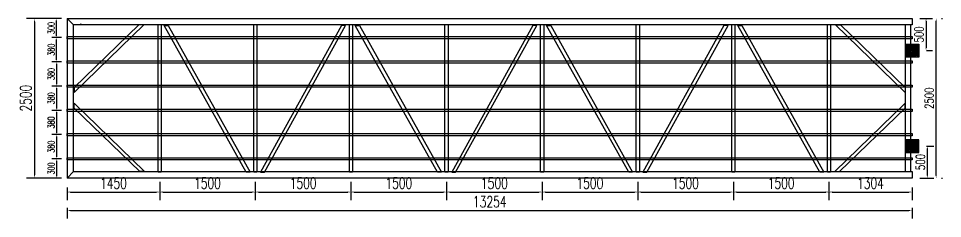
# Model space of a CAD drawing. Extents: x -18540 to 926017, y -610001 to -56924.
# Drawn here: x 119254 to 133750, y -518617 to -515482 of the extents above; entities that cross this region are included whole.
import ezdxf

# ---------------------------------------------------------------- set-up
doc = ezdxf.new("R2010")
doc.units = 0
doc.header["$LTSCALE"] = 10
doc.header["$MEASUREMENT"] = 0
for name, color, linetype in [('L-构造线', 6, 'Continuous'), ('W-STEEL_FRAME钢架', 3, 'Continuous'), ('W-STEEL_KEEL钢龙骨', 5, 'Continuous')]:
    doc.layers.add(name, color=color, linetype=linetype)
doc.styles.add('STANDARD_T3', font='simplex.shx', dxfattribs={"width": 0.7, "bigfont": 'gbcbig.shx'})
doc.dimstyles.new('W&&30', dxfattribs={"dimtxt": 105, "dimasz": 30, "dimexe": 75, "dimexo": 90, "dimgap": 30, "dimtad": 1, "dimdec": 0, "dimzin": 0, "dimdsep": 46, "dimtxsty": 'STANDARD_T3', "dimcen": 0.09, "dimclrd": 1, "dimclre": 1, "dimclrt": 7, "dimazin": 2, "dimtfac": 1, "dimtdec": 0, "dimtix": 1, "dimtmove": 2, "dimatfit": 3, "dimfxl": 100, "dimtolj": 1, "dimtzin": 0, "dimarcsym": 0})
doc.dimstyles.new('W&&40', dxfattribs={"dimtxt": 140, "dimasz": 40, "dimexe": 100, "dimexo": 120, "dimgap": 40, "dimtad": 1, "dimdec": 0, "dimzin": 0, "dimdsep": 46, "dimtxsty": 'STANDARD_T3', "dimcen": 0.09, "dimclrd": 1, "dimclre": 1, "dimclrt": 7, "dimazin": 2, "dimtfac": 1, "dimtdec": 0, "dimtix": 1, "dimtmove": 2, "dimatfit": 3, "dimfxl": 100, "dimtolj": 1, "dimtzin": 0, "dimarcsym": 0})
doc.dimstyles.new('W&&50', dxfattribs={"dimtxt": 175, "dimasz": 50, "dimexe": 125, "dimexo": 150, "dimgap": 50, "dimtad": 1, "dimdec": 0, "dimzin": 0, "dimdsep": 46, "dimtxsty": 'STANDARD_T3', "dimcen": 0.09, "dimclrd": 1, "dimclre": 1, "dimclrt": 7, "dimazin": 2, "dimtfac": 1, "dimtdec": 0, "dimtix": 1, "dimtmove": 2, "dimatfit": 3, "dimfxl": 100, "dimtolj": 1, "dimtzin": 0, "dimarcsym": 0})

# ---------------------------------------------------------------- blocks, each defined once
blk = doc.blocks.new('01')
h = blk.add_hatch()
h.set_pattern_fill('HOUND', color=77, scale=5)
h.set_pattern_definition([(0, (0, 0), (31.75, 7.9375), [127, -63.5]), (90, (0, 0), (-7.9375, -31.75), [127, -63.5])])
h.paths.add_polyline_path([(50227, 12928), (50227, 12728), (50427, 12728), (50427, 12928)])
h.paths.add_polyline_path([(50382, 12893, -1), (50402, 12893, -1)], flags=16)
h.paths.add_polyline_path([(50252, 12893, -1), (50272, 12893, -1)], flags=16)
h.paths.add_polyline_path([(50402, 12763, -1), (50382, 12763, -1)], flags=16)
h.paths.add_polyline_path([(50272, 12763, -1), (50252, 12763, -1)], flags=16)
at = {"color": 251}
blk.add_lwpolyline([(50227, 12928), (50427, 12928), (50427, 12728), (50227, 12728)], close=True, dxfattribs=at)
at = {"color": 6}
for centre in [(50262, 12893), (50392, 12893), (50262, 12763), (50392, 12763)]:
    blk.add_circle(centre, 10, dxfattribs=at)
blk = doc.blocks.new('*D935')
at = {"layer": 'Defpoints', "color": 0, "transparency": 16777216}
for p in [(119850, -515782), (120019, -515782), (120019, -516162)]:
    blk.add_point(p, dxfattribs=at)
at = {"layer": 'W-STEEL_FRAME钢架', "color": 1, "lineweight": -2, "transparency": 16777216}
for p, q in [((119929, -515782), (119775, -515782)), ((119850, -516132), (119850, -515812)), ((119929, -516162), (119775, -516162))]:
    blk.add_line(p, q, dxfattribs=at)
at = {"layer": 'W-STEEL_FRAME钢架', "color": 1, "transparency": 16777216}
for points in [[(119845, -515812), (119855, -515812), (119850, -515782)], [(119845, -516132), (119855, -516132), (119850, -516162)]]:
    blk.add_solid(points, dxfattribs=at)
at = {"layer": 'W-STEEL_FRAME钢架', "color": 7, "transparency": 16777216, "insert": (119767, -515972), "char_height": 105, "attachment_point": 5, "rotation": 90, "style": 'STANDARD_T3'}
blk.add_mtext('\\A1;380', dxfattribs=at)
blk = doc.blocks.new('*D957')
at = {"layer": 'Defpoints', "color": 0, "transparency": 16777216}
for p in [(120019, -515482), (119506, -517982), (120019, -517982)]:
    blk.add_point(p, dxfattribs=at)
at = {"layer": 'L-构造线', "color": 1, "lineweight": -2, "transparency": 16777216}
for p, q in [((119869, -515482), (119381, -515482)), ((119506, -515532), (119506, -517932)), ((119869, -517982), (119381, -517982))]:
    blk.add_line(p, q, dxfattribs=at)
at = {"layer": 'L-构造线', "color": 1, "transparency": 16777216}
for points in [[(119498, -515532), (119514, -515532), (119506, -515482)], [(119498, -517932), (119514, -517932), (119506, -517982)]]:
    blk.add_solid(points, dxfattribs=at)
at = {"layer": 'L-构造线', "color": 7, "transparency": 16777216, "insert": (119369, -516732), "char_height": 175, "attachment_point": 5, "rotation": 90, "style": 'STANDARD_T3'}
blk.add_mtext('\\A1;2500', dxfattribs=at)
blk = doc.blocks.new('*D936')
at = {"layer": 'Defpoints', "color": 0, "transparency": 16777216}
for p in [(120019, -516162), (119850, -516542), (120024, -516542)]:
    blk.add_point(p, dxfattribs=at)
at = {"layer": 'W-STEEL_FRAME钢架', "color": 1, "lineweight": -2, "transparency": 16777216}
for p, q in [((119929, -516162), (119775, -516162)), ((119850, -516192), (119850, -516512)), ((119934, -516542), (119775, -516542))]:
    blk.add_line(p, q, dxfattribs=at)
at = {"layer": 'W-STEEL_FRAME钢架', "color": 1, "transparency": 16777216}
for points in [[(119845, -516192), (119855, -516192), (119850, -516162)], [(119845, -516512), (119855, -516512), (119850, -516542)]]:
    blk.add_solid(points, dxfattribs=at)
at = {"layer": 'W-STEEL_FRAME钢架', "color": 7, "transparency": 16777216, "insert": (119767, -516352), "char_height": 105, "attachment_point": 5, "rotation": 90, "style": 'STANDARD_T3'}
blk.add_mtext('\\A1;380', dxfattribs=at)
blk = doc.blocks.new('*D937')
at = {"layer": 'Defpoints', "color": 0, "transparency": 16777216}
for p in [(120024, -516542), (119850, -516922), (120019, -516922)]:
    blk.add_point(p, dxfattribs=at)
at = {"layer": 'W-STEEL_FRAME钢架', "color": 1, "lineweight": -2, "transparency": 16777216}
for p, q in [((119934, -516542), (119775, -516542)), ((119850, -516572), (119850, -516892)), ((119929, -516922), (119775, -516922))]:
    blk.add_line(p, q, dxfattribs=at)
at = {"layer": 'W-STEEL_FRAME钢架', "color": 1, "transparency": 16777216}
for points in [[(119845, -516572), (119855, -516572), (119850, -516542)], [(119845, -516892), (119855, -516892), (119850, -516922)]]:
    blk.add_solid(points, dxfattribs=at)
at = {"layer": 'W-STEEL_FRAME钢架', "color": 7, "transparency": 16777216, "insert": (119767, -516732), "char_height": 105, "attachment_point": 5, "rotation": 90, "style": 'STANDARD_T3'}
blk.add_mtext('\\A1;380', dxfattribs=at)
blk = doc.blocks.new('*D938')
at = {"layer": 'Defpoints', "color": 0, "transparency": 16777216}
for p in [(120019, -516922), (119850, -517302), (120019, -517302)]:
    blk.add_point(p, dxfattribs=at)
at = {"layer": 'W-STEEL_FRAME钢架', "color": 1, "lineweight": -2, "transparency": 16777216}
for p, q in [((119929, -516922), (119775, -516922)), ((119850, -516952), (119850, -517272)), ((119929, -517302), (119775, -517302))]:
    blk.add_line(p, q, dxfattribs=at)
at = {"layer": 'W-STEEL_FRAME钢架', "color": 1, "transparency": 16777216}
for points in [[(119845, -516952), (119855, -516952), (119850, -516922)], [(119845, -517272), (119855, -517272), (119850, -517302)]]:
    blk.add_solid(points, dxfattribs=at)
at = {"layer": 'W-STEEL_FRAME钢架', "color": 7, "transparency": 16777216, "insert": (119767, -517112), "char_height": 105, "attachment_point": 5, "rotation": 90, "style": 'STANDARD_T3'}
blk.add_mtext('\\A1;380', dxfattribs=at)
blk = doc.blocks.new('*D939')
at = {"layer": 'Defpoints', "color": 0, "transparency": 16777216}
for p in [(120019, -517302), (119850, -517682), (120019, -517682)]:
    blk.add_point(p, dxfattribs=at)
at = {"layer": 'W-STEEL_FRAME钢架', "color": 1, "lineweight": -2, "transparency": 16777216}
for p, q in [((119929, -517302), (119775, -517302)), ((119850, -517332), (119850, -517652)), ((119929, -517682), (119775, -517682))]:
    blk.add_line(p, q, dxfattribs=at)
at = {"layer": 'W-STEEL_FRAME钢架', "color": 1, "transparency": 16777216}
for points in [[(119845, -517332), (119855, -517332), (119850, -517302)], [(119845, -517652), (119855, -517652), (119850, -517682)]]:
    blk.add_solid(points, dxfattribs=at)
at = {"layer": 'W-STEEL_FRAME钢架', "color": 7, "transparency": 16777216, "insert": (119767, -517492), "char_height": 105, "attachment_point": 5, "rotation": 90, "style": 'STANDARD_T3'}
blk.add_mtext('\\A1;380', dxfattribs=at)
blk = doc.blocks.new('*D940')
at = {"layer": 'Defpoints', "color": 0, "transparency": 16777216}
for p in [(120019, -517682), (119850, -517982), (120019, -517982)]:
    blk.add_point(p, dxfattribs=at)
at = {"layer": 'W-STEEL_FRAME钢架', "color": 1, "lineweight": -2, "transparency": 16777216}
for p, q in [((119929, -517682), (119775, -517682)), ((119850, -517712), (119850, -517952)), ((119929, -517982), (119775, -517982))]:
    blk.add_line(p, q, dxfattribs=at)
at = {"layer": 'W-STEEL_FRAME钢架', "color": 1, "transparency": 16777216}
for points in [[(119845, -517712), (119855, -517712), (119850, -517682)], [(119845, -517952), (119855, -517952), (119850, -517982)]]:
    blk.add_solid(points, dxfattribs=at)
at = {"layer": 'W-STEEL_FRAME钢架', "color": 7, "transparency": 16777216, "insert": (119767, -517832), "char_height": 105, "attachment_point": 5, "rotation": 90, "style": 'STANDARD_T3'}
blk.add_mtext('\\A1;300', dxfattribs=at)
blk = doc.blocks.new('*D941')
at = {"layer": 'Defpoints', "color": 0, "transparency": 16777216}
for p in [(119850, -515482), (120019, -515482), (120019, -515782)]:
    blk.add_point(p, dxfattribs=at)
at = {"layer": 'W-STEEL_FRAME钢架', "color": 1, "lineweight": -2, "transparency": 16777216}
for p, q in [((119929, -515482), (119775, -515482)), ((119850, -515752), (119850, -515512)), ((119929, -515782), (119775, -515782))]:
    blk.add_line(p, q, dxfattribs=at)
at = {"layer": 'W-STEEL_FRAME钢架', "color": 1, "transparency": 16777216}
for points in [[(119845, -515512), (119855, -515512), (119850, -515482)], [(119845, -515752), (119855, -515752), (119850, -515782)]]:
    blk.add_solid(points, dxfattribs=at)
at = {"layer": 'W-STEEL_FRAME钢架', "color": 7, "transparency": 16777216, "insert": (119767, -515632), "char_height": 105, "attachment_point": 5, "rotation": 90, "style": 'STANDARD_T3'}
blk.add_mtext('\\A1;300', dxfattribs=at)
blk = doc.blocks.new('*U884')
at = {"color": 4}
blk.add_lwpolyline([(-6627, 17.5), (6627, 17.5), (6627, -17.5), (-6627, -17.5)], close=True, dxfattribs=at)
blk = doc.blocks.new('*U885')
at = {"layer": 'W-STEEL_KEEL钢龙骨', "color": 0, "linetype": 'ByBlock', "lineweight": -2, "transparency": 16777216}
for p in [(0, 1900), (0, 1520), (0, 1140), (0, 760), (0, 380), (0, 0)]:
    blk.add_blockref('*U884', p, dxfattribs=at)
blk = doc.blocks.new('*U894')
at = {"color": 1}
blk.add_lwpolyline([(-25, 1156.5), (25, 1156.5), (25, -1156.5), (-25, -1156.5)], close=True, dxfattribs=at)
blk = doc.blocks.new('*U895')
at = {"layer": 'W-STEEL_FRAME钢架', "color": 0, "linetype": 'ByBlock', "lineweight": -2, "transparency": 16777216}
for p in [(0, 0), (1500, 0), (3000, 0), (4500, 0), (6000, 0), (7500, 0), (9000, 0), (10500, 0)]:
    blk.add_blockref('*U894', p, dxfattribs=at)
blk = doc.blocks.new('*D993')
at = {"layer": 'Defpoints', "color": 0, "transparency": 16777216}
for p in [(121469, -517891), (120019, -517982), (121469, -518202)]:
    blk.add_point(p, dxfattribs=at)
at = {"layer": 'L-构造线', "color": 1, "lineweight": -2, "transparency": 16777216}
for p, q in [((121469, -518041), (121469, -518327)), ((120019, -518132), (120019, -518327)), ((120069, -518202), (121419, -518202))]:
    blk.add_line(p, q, dxfattribs=at)
at = {"layer": 'L-构造线', "color": 1, "transparency": 16777216}
for points in [[(120069, -518193), (120069, -518210), (120019, -518202)], [(121419, -518193), (121419, -518210), (121469, -518202)]]:
    blk.add_solid(points, dxfattribs=at)
at = {"layer": 'L-构造线', "color": 7, "transparency": 16777216, "insert": (120744, -518064), "char_height": 175, "attachment_point": 5, "style": 'STANDARD_T3'}
blk.add_mtext('\\A1;1450', dxfattribs=at)
blk = doc.blocks.new('*D994')
at = {"layer": 'Defpoints', "color": 0, "transparency": 16777216}
for p in [(121469, -517891), (122969, -517891), (122969, -518202)]:
    blk.add_point(p, dxfattribs=at)
at = {"layer": 'L-构造线', "color": 1, "lineweight": -2, "transparency": 16777216}
for p, q in [((121469, -518041), (121469, -518327)), ((122969, -518041), (122969, -518327)), ((121519, -518202), (122919, -518202))]:
    blk.add_line(p, q, dxfattribs=at)
at = {"layer": 'L-构造线', "color": 1, "transparency": 16777216}
for points in [[(121519, -518193), (121519, -518210), (121469, -518202)], [(122919, -518193), (122919, -518210), (122969, -518202)]]:
    blk.add_solid(points, dxfattribs=at)
at = {"layer": 'L-构造线', "color": 7, "transparency": 16777216, "insert": (122219, -518064), "char_height": 175, "attachment_point": 5, "style": 'STANDARD_T3'}
blk.add_mtext('\\A1;1500', dxfattribs=at)
blk = doc.blocks.new('*D995')
at = {"layer": 'Defpoints', "color": 0, "transparency": 16777216}
for p in [(122969, -517891), (124469, -517891), (124469, -518202)]:
    blk.add_point(p, dxfattribs=at)
at = {"layer": 'L-构造线', "color": 1, "lineweight": -2, "transparency": 16777216}
for p, q in [((122969, -518041), (122969, -518327)), ((124469, -518041), (124469, -518327)), ((123019, -518202), (124419, -518202))]:
    blk.add_line(p, q, dxfattribs=at)
at = {"layer": 'L-构造线', "color": 1, "transparency": 16777216}
for points in [[(123019, -518193), (123019, -518210), (122969, -518202)], [(124419, -518193), (124419, -518210), (124469, -518202)]]:
    blk.add_solid(points, dxfattribs=at)
at = {"layer": 'L-构造线', "color": 7, "transparency": 16777216, "insert": (123719, -518064), "char_height": 175, "attachment_point": 5, "style": 'STANDARD_T3'}
blk.add_mtext('\\A1;1500', dxfattribs=at)
blk = doc.blocks.new('*D996')
at = {"layer": 'Defpoints', "color": 0, "transparency": 16777216}
for p in [(124469, -517891), (125969, -517891), (125969, -518202)]:
    blk.add_point(p, dxfattribs=at)
at = {"layer": 'L-构造线', "color": 1, "lineweight": -2, "transparency": 16777216}
for p, q in [((124469, -518041), (124469, -518327)), ((125969, -518041), (125969, -518327)), ((124519, -518202), (125919, -518202))]:
    blk.add_line(p, q, dxfattribs=at)
at = {"layer": 'L-构造线', "color": 1, "transparency": 16777216}
for points in [[(124519, -518193), (124519, -518210), (124469, -518202)], [(125919, -518193), (125919, -518210), (125969, -518202)]]:
    blk.add_solid(points, dxfattribs=at)
at = {"layer": 'L-构造线', "color": 7, "transparency": 16777216, "insert": (125219, -518064), "char_height": 175, "attachment_point": 5, "style": 'STANDARD_T3'}
blk.add_mtext('\\A1;1500', dxfattribs=at)
blk = doc.blocks.new('*D997')
at = {"layer": 'Defpoints', "color": 0, "transparency": 16777216}
for p in [(125969, -517891), (127469, -517891), (127469, -518202)]:
    blk.add_point(p, dxfattribs=at)
at = {"layer": 'L-构造线', "color": 1, "lineweight": -2, "transparency": 16777216}
for p, q in [((125969, -518041), (125969, -518327)), ((127469, -518041), (127469, -518327)), ((126019, -518202), (127419, -518202))]:
    blk.add_line(p, q, dxfattribs=at)
at = {"layer": 'L-构造线', "color": 1, "transparency": 16777216}
for points in [[(126019, -518193), (126019, -518210), (125969, -518202)], [(127419, -518193), (127419, -518210), (127469, -518202)]]:
    blk.add_solid(points, dxfattribs=at)
at = {"layer": 'L-构造线', "color": 7, "transparency": 16777216, "insert": (126719, -518064), "char_height": 175, "attachment_point": 5, "style": 'STANDARD_T3'}
blk.add_mtext('\\A1;1500', dxfattribs=at)
blk = doc.blocks.new('*D998')
at = {"layer": 'Defpoints', "color": 0, "transparency": 16777216}
for p in [(127469, -517891), (128969, -517891), (128969, -518202)]:
    blk.add_point(p, dxfattribs=at)
at = {"layer": 'L-构造线', "color": 1, "lineweight": -2, "transparency": 16777216}
for p, q in [((127469, -518041), (127469, -518327)), ((128969, -518041), (128969, -518327)), ((127519, -518202), (128919, -518202))]:
    blk.add_line(p, q, dxfattribs=at)
at = {"layer": 'L-构造线', "color": 1, "transparency": 16777216}
for points in [[(127519, -518193), (127519, -518210), (127469, -518202)], [(128919, -518193), (128919, -518210), (128969, -518202)]]:
    blk.add_solid(points, dxfattribs=at)
at = {"layer": 'L-构造线', "color": 7, "transparency": 16777216, "insert": (128219, -518064), "char_height": 175, "attachment_point": 5, "style": 'STANDARD_T3'}
blk.add_mtext('\\A1;1500', dxfattribs=at)
blk = doc.blocks.new('*D999')
at = {"layer": 'Defpoints', "color": 0, "transparency": 16777216}
for p in [(128969, -517891), (130469, -517891), (130469, -518202)]:
    blk.add_point(p, dxfattribs=at)
at = {"layer": 'L-构造线', "color": 1, "lineweight": -2, "transparency": 16777216}
for p, q in [((128969, -518041), (128969, -518327)), ((130469, -518041), (130469, -518327)), ((129019, -518202), (130419, -518202))]:
    blk.add_line(p, q, dxfattribs=at)
at = {"layer": 'L-构造线', "color": 1, "transparency": 16777216}
for points in [[(129019, -518193), (129019, -518210), (128969, -518202)], [(130419, -518193), (130419, -518210), (130469, -518202)]]:
    blk.add_solid(points, dxfattribs=at)
at = {"layer": 'L-构造线', "color": 7, "transparency": 16777216, "insert": (129719, -518064), "char_height": 175, "attachment_point": 5, "style": 'STANDARD_T3'}
blk.add_mtext('\\A1;1500', dxfattribs=at)
blk = doc.blocks.new('*D1000')
at = {"layer": 'Defpoints', "color": 0, "transparency": 16777216}
for p in [(130469, -517891), (131969, -517891), (131969, -518202)]:
    blk.add_point(p, dxfattribs=at)
at = {"layer": 'L-构造线', "color": 1, "lineweight": -2, "transparency": 16777216}
for p, q in [((130469, -518041), (130469, -518327)), ((131969, -518041), (131969, -518327)), ((130519, -518202), (131919, -518202))]:
    blk.add_line(p, q, dxfattribs=at)
at = {"layer": 'L-构造线', "color": 1, "transparency": 16777216}
for points in [[(130519, -518193), (130519, -518210), (130469, -518202)], [(131919, -518193), (131919, -518210), (131969, -518202)]]:
    blk.add_solid(points, dxfattribs=at)
at = {"layer": 'L-构造线', "color": 7, "transparency": 16777216, "insert": (131219, -518064), "char_height": 175, "attachment_point": 5, "style": 'STANDARD_T3'}
blk.add_mtext('\\A1;1500', dxfattribs=at)
blk = doc.blocks.new('*D1001')
at = {"layer": 'Defpoints', "color": 0, "transparency": 16777216}
for p in [(131969, -517891), (133273, -517982), (133273, -518202)]:
    blk.add_point(p, dxfattribs=at)
at = {"layer": 'L-构造线', "color": 1, "lineweight": -2, "transparency": 16777216}
for p, q in [((131969, -518041), (131969, -518327)), ((132019, -518202), (133223, -518202)), ((133273, -518132), (133273, -518327))]:
    blk.add_line(p, q, dxfattribs=at)
at = {"layer": 'L-构造线', "color": 1, "transparency": 16777216}
for points in [[(132019, -518193), (132019, -518210), (131969, -518202)], [(133223, -518193), (133223, -518210), (133273, -518202)]]:
    blk.add_solid(points, dxfattribs=at)
at = {"layer": 'L-构造线', "color": 7, "transparency": 16777216, "insert": (132621, -518064), "char_height": 175, "attachment_point": 5, "style": 'STANDARD_T3'}
blk.add_mtext('\\A1;1304', dxfattribs=at)
blk = doc.blocks.new('*D1002')
at = {"layer": 'Defpoints', "color": 0, "transparency": 16777216}
for p in [(120019, -518302), (133273, -518302), (133273, -518492)]:
    blk.add_point(p, dxfattribs=at)
at = {"layer": 'L-构造线', "color": 1, "lineweight": -2, "transparency": 16777216}
for p, q in [((120019, -518452), (120019, -518617)), ((120069, -518492), (133223, -518492)), ((133273, -518452), (133273, -518617))]:
    blk.add_line(p, q, dxfattribs=at)
at = {"layer": 'L-构造线', "color": 1, "transparency": 16777216}
for points in [[(120069, -518483), (120069, -518500), (120019, -518492)], [(133223, -518483), (133223, -518500), (133273, -518492)]]:
    blk.add_solid(points, dxfattribs=at)
at = {"layer": 'L-构造线', "color": 7, "transparency": 16777216, "insert": (126646, -518354), "char_height": 175, "attachment_point": 5, "style": 'STANDARD_T3'}
blk.add_mtext('\\A1;13254', dxfattribs=at)
blk = doc.blocks.new('*D1003')
at = {"layer": 'Defpoints', "color": 0, "transparency": 16777216}
for p in [(133378, -517482), (133513, -517482), (133273, -517982)]:
    blk.add_point(p, dxfattribs=at)
at = {"layer": 'L-构造线', "color": 1, "lineweight": -2, "transparency": 16777216}
for p, q in [((133498, -517482), (133613, -517482)), ((133513, -517942), (133513, -517522)), ((133393, -517982), (133613, -517982))]:
    blk.add_line(p, q, dxfattribs=at)
at = {"layer": 'L-构造线', "color": 1, "transparency": 16777216}
for points in [[(133506, -517522), (133520, -517522), (133513, -517482)], [(133506, -517942), (133520, -517942), (133513, -517982)]]:
    blk.add_solid(points, dxfattribs=at)
at = {"layer": 'L-构造线', "color": 7, "transparency": 16777216, "insert": (133403, -517732), "char_height": 140, "attachment_point": 5, "rotation": 90, "style": 'STANDARD_T3'}
blk.add_mtext('\\A1;500', dxfattribs=at)
blk = doc.blocks.new('*D1004')
at = {"layer": 'Defpoints', "color": 0, "transparency": 16777216}
for p in [(133273, -515482), (133378, -515983), (133491, -515983)]:
    blk.add_point(p, dxfattribs=at)
at = {"layer": 'L-构造线', "color": 1, "lineweight": -2, "transparency": 16777216}
for p, q in [((133393, -515482), (133591, -515482)), ((133491, -515522), (133491, -515943)), ((133498, -515983), (133591, -515983))]:
    blk.add_line(p, q, dxfattribs=at)
at = {"layer": 'L-构造线', "color": 1, "transparency": 16777216}
for points in [[(133485, -515522), (133498, -515522), (133491, -515482)], [(133485, -515943), (133498, -515943), (133491, -515983)]]:
    blk.add_solid(points, dxfattribs=at)
at = {"layer": 'L-构造线', "color": 7, "transparency": 16777216, "insert": (133381, -515732), "char_height": 140, "attachment_point": 5, "rotation": 90, "style": 'STANDARD_T3'}
blk.add_mtext('\\A1;500', dxfattribs=at)
blk = doc.blocks.new('*D1086')
at = {"layer": 'Defpoints', "color": 0, "transparency": 16777216}
for p in [(133613, -515482), (133650, -515482), (133613, -517982)]:
    blk.add_point(p, dxfattribs=at)
at = {"layer": 'L-构造线', "color": 1, "lineweight": -2, "transparency": 16777216}
for p, q in [((133733, -515482), (133750, -515482)), ((133650, -517942), (133650, -515522)), ((133733, -517982), (133750, -517982))]:
    blk.add_line(p, q, dxfattribs=at)
at = {"layer": 'L-构造线', "color": 1, "transparency": 16777216}
for points in [[(133643, -515522), (133657, -515522), (133650, -515482)], [(133643, -517942), (133657, -517942), (133650, -517982)]]:
    blk.add_solid(points, dxfattribs=at)
at = {"layer": 'L-构造线', "color": 7, "transparency": 16777216, "insert": (133540, -516732), "char_height": 140, "attachment_point": 5, "rotation": 90, "style": 'STANDARD_T3'}
blk.add_mtext('\\A1;2500', dxfattribs=at)

msp = doc.modelspace()

# ---------------------------------------------------------------- linework, layer by layer
at = {"color": 0}
msp.add_line((120235.4, -515569.2), (120225.4, -515569.2), dxfattribs=at)
at = {"color": 3}
msp.add_lwpolyline([(133273, -515582.2), (120119.4, -515582.2), (120019.4, -515482.2), (133273, -515482.2), (133273, -515582.2)], dxfattribs=at)
at = {"color": 6}
msp.add_lwpolyline([(133255.4, -515582.2), (133165.4, -515582.2), (133165.4, -517882.2), (133255.4, -517882.2)], close=True, dxfattribs=at)
at = {"color": 3}
msp.add_lwpolyline([(120119.4, -517882.2), (133273, -517882.2), (133273, -517982.2), (120019.4, -517982.2)], close=True, dxfattribs=at)
at = {"layer": 'W-STEEL_FRAME钢架'}
msp.add_lwpolyline([(120019.4, -517982.2), (120119.4, -517882.2), (120119.4, -515582.2), (120019.4, -515482.2)], close=True, dxfattribs=at)
at = {"layer": 'W-STEEL_FRAME钢架', "color": 1}
for points in [[(120127, -516563.6), (120127, -516640.6), (121220.8, -515580.9), (121142.6, -515582.2), (120127, -516563.6)], [(121538, -515591), (121602.9, -515591), (122888.3, -517891), (122827.3, -517891), (121538, -515591)], [(124386.3, -515591), (124321.5, -515591), (123050.3, -517891), (123111.4, -517891), (124386.3, -515591)], [(124538, -515591), (124602.9, -515591), (125888.3, -517891), (125827.3, -517891), (124538, -515591)], [(127386.3, -515591), (127321.5, -515591), (126050.3, -517891), (126111.4, -517891), (127386.3, -515591)], [(127538, -515591), (127602.9, -515591), (128888.3, -517891), (128827.3, -517891), (127538, -515591)], [(130386.3, -515591), (130321.5, -515591), (129050.3, -517891), (129111.4, -517891), (130386.3, -515591)], [(130538, -515591), (130602.9, -515591), (131888.3, -517891), (131827.3, -517891), (130538, -515591)], [(133165.4, -516563.6), (133165.4, -516640.6), (132071.5, -515580.9), (132149.8, -515582.2), (133165.4, -516563.6)], [(120127, -516887.8), (120127, -516810.8), (121232.9, -517882.2), (121156, -517882.2), (120127, -516887.8)], [(133165.4, -516887.8), (133165.4, -516810.8), (132059.4, -517882.2), (132136.3, -517882.2), (133165.4, -516887.8)]]:
    msp.add_lwpolyline(points, dxfattribs=at)

# ---------------------------------------------------------------- block references
at = {"color": 4, "rotation": 180}
msp.add_blockref('01', (183605.6, -503157.8), dxfattribs=at)
at = {"color": 4, "xscale": -1}
msp.add_blockref('01', (183605.6, -530310.1), dxfattribs=at)
at = {"layer": 'W-STEEL_FRAME钢架', "color": 3}
msp.add_blockref('*U895', (121469.3, -516734.5), dxfattribs=at)
at = {"layer": 'W-STEEL_KEEL钢龙骨', "color": 3}
msp.add_blockref('*U885', (126646.4, -517682.2), dxfattribs=at)

# ---------------------------------------------------------------- dimensions: what is measured, and where the dimension line sits
at = {"layer": 'L-构造线'}
for base, p1, p2, dimstyle, picture, middle in [((119506.1, -517982.2), (120019.4, -515482.2), (120019.4, -517982.2), 'W&&50', '*D957', (119368.6, -516732.2)), ((133491.5, -515982.5), (133273, -515482.2), (133378.4, -515982.5), 'W&&40', '*D1004', (133381.5, -515732.4)), ((133649.9, -515482.2), (133612.8, -517982.2), (133612.8, -515482.2), 'W&&40', '*D1086', (133539.9, -516732.2)), ((133512.8, -517482.2), (133273, -517982.2), (133378.4, -517482.2), 'W&&40', '*D1003', (133402.8, -517732.2))]:
    dim = msp.add_linear_dim(base=base, p1=p1, p2=p2, angle=90, dimstyle=dimstyle, dxfattribs=at)
    dim.commit()
    dim.dimension.update_dxf_attribs({"geometry": picture, "text_midpoint": middle})
for base, p1, p2, picture, middle in [((121469.3, -518201.8), (120019.4, -517982.2), (121469.3, -517891), '*D993', (120744.4, -518064.3)), ((122969.3, -518201.8), (121469.3, -517891), (122969.3, -517891), '*D994', (122219.3, -518064.3)), ((124469.3, -518201.8), (122969.3, -517891), (124469.3, -517891), '*D995', (123719.3, -518064.3)), ((125969.3, -518201.8), (124469.3, -517891), (125969.3, -517891), '*D996', (125219.3, -518064.3)), ((127469.3, -518201.8), (125969.3, -517891), (127469.3, -517891), '*D997', (126719.3, -518064.3)), ((128969.3, -518201.8), (127469.3, -517891), (128969.3, -517891), '*D998', (128219.3, -518064.3)), ((130469.3, -518201.8), (128969.3, -517891), (130469.3, -517891), '*D999', (129719.3, -518064.3)), ((131969.3, -518201.8), (130469.3, -517891), (131969.3, -517891), '*D1000', (131219.3, -518064.3)), ((133273, -518201.8), (131969.3, -517891), (133273, -517982.2), '*D1001', (132621.1, -518064.3)), ((133273, -518491.7), (120019.4, -518301.8), (133273, -518301.8), '*D1002', (126646.2, -518354.2))]:
    dim = msp.add_linear_dim(base=base, p1=p1, p2=p2, dimstyle='W&&50', dxfattribs=at)
    dim.commit()
    dim.dimension.update_dxf_attribs({"geometry": picture, "text_midpoint": middle})
at = {"layer": 'W-STEEL_FRAME钢架'}
for base, p1, p2, picture, middle in [((119849.7, -515482.2), (120019.4, -515782.2), (120019.4, -515482.2), '*D941', (119767.2, -515632.2)), ((119849.7, -515782.2), (120019.4, -516162.2), (120019.4, -515782.2), '*D935', (119767.2, -515972.2)), ((119849.7, -516542.2), (120019.4, -516162.2), (120024.4, -516542.2), '*D936', (119767.2, -516352.2)), ((119849.7, -516922.2), (120024.4, -516542.2), (120019.4, -516922.2), '*D937', (119767.2, -516732.2)), ((119849.7, -517302.2), (120019.4, -516922.2), (120019.4, -517302.2), '*D938', (119767.2, -517112.2)), ((119849.7, -517682.2), (120019.4, -517302.2), (120019.4, -517682.2), '*D939', (119767.2, -517492.2)), ((119849.7, -517982.2), (120019.4, -517682.2), (120019.4, -517982.2), '*D940', (119767.2, -517832.2))]:
    dim = msp.add_linear_dim(base=base, p1=p1, p2=p2, angle=90, dimstyle='W&&30', dxfattribs=at)
    dim.commit()
    dim.dimension.update_dxf_attribs({"geometry": picture, "text_midpoint": middle})

doc.saveas('drawing.dxf')
